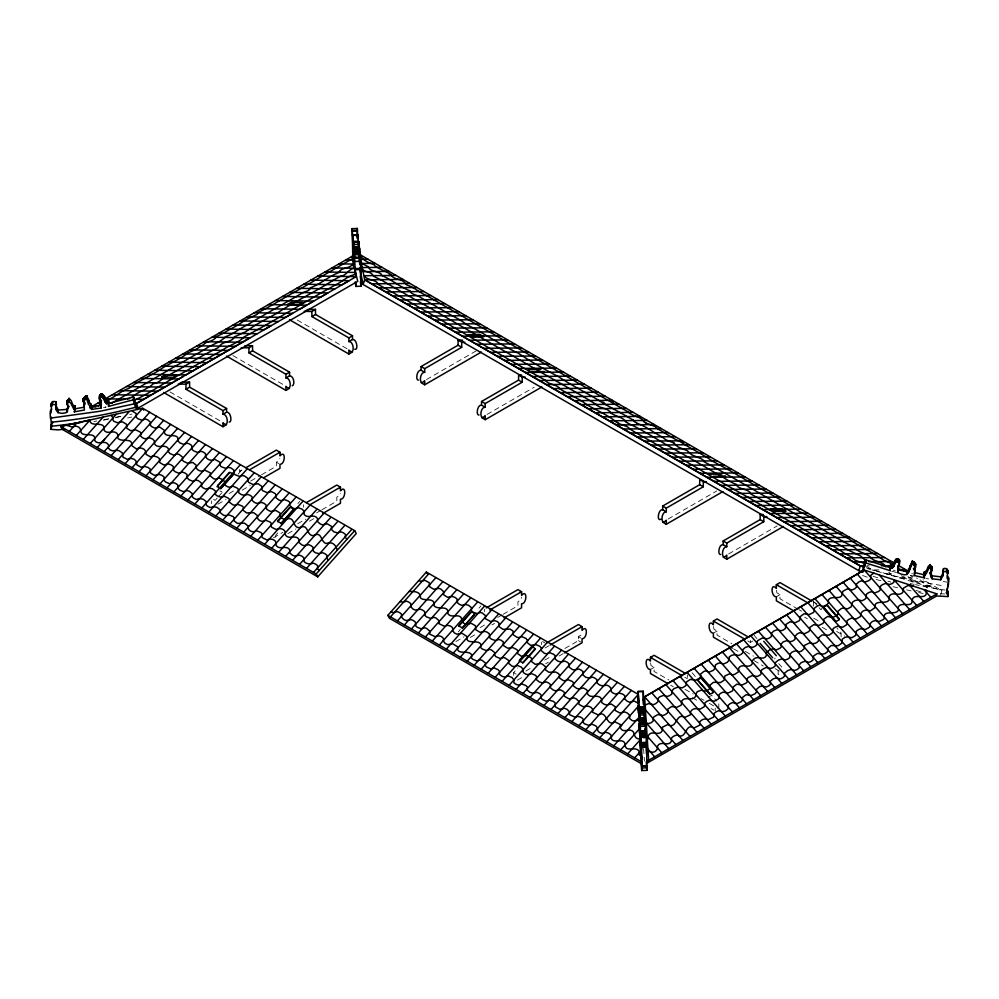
<?xml version="1.0" encoding="UTF-8"?>
<svg xmlns="http://www.w3.org/2000/svg" width="999" height="999" viewBox="0 0 999 999"><rect width="100%" height="100%" fill="white"/><g stroke="black" fill="none" stroke-linecap="round" stroke-linejoin="round"><path stroke-width="0.75" stroke-dasharray="5 3.75" d="M650.599 662.899L650.973 665.496L654.058 667.394L654.058 671.428L668.905 679.994M713.561 626.56L713.935 629.145L717.02 631.056L717.02 635.077L731.855 643.656M715.197 710.913L715.197 708.229M718.818 708.815L718.818 703.446M776.523 590.209L776.897 592.794L779.969 594.705L779.969 598.738L797.514 608.866M778.146 670.529L778.146 674.562L780.569 673.164M841.108 636.875L841.108 632.842L837.05 628.196M687.437 677.497L687.474 674.987M747.776 640.896L750.374 642.407L750.411 639.897M813.336 606.056L813.398 601.036M940.396 595.342L941.995 590.659L923.088 579.745M774.675 658.965L775.137 658.104M821.79 608.503L820.978 609.877L819.08 607.667M238.187 474.075L242.919 468.556M297.889 503.596L299.775 501.386M478.996 608.154L480.894 605.943M217.245 498.039L215.21 500.362L211.588 498.264M218.257 496.878L222.315 492.232L221.566 490.859M277.734 532.954L275.699 535.277L275.699 537.974M458.266 631.942L460.227 629.507M513.673 675.361L513.673 672.677L517.732 668.031M912.861 581.855L909.315 578.983L901.235 575.799M867.007 565.709L869.38 565.871M241.958 469.967L239.36 471.478L239.323 468.968M261.501 474.812L276.336 466.246L276.336 462.212L279.295 460.464L279.795 458.653M229.121 493.518L235.864 489.622M250.712 481.043L260.152 475.599M426.473 379.57L476.386 350.761M217.907 504.183L225.999 499.5M242.195 490.159L250.287 485.477M273.426 537.787L282.867 532.33M297.702 523.763L305.806 519.093M316.596 512.862L320.642 510.514M321.99 509.74L336.825 501.173L336.825 497.14L339.785 495.379L340.284 493.581M486.963 414.498L534.178 387.237M287.837 533.653L295.941 528.971M309.428 521.178L314.822 518.069M455.881 641.57L463.973 636.9M480.169 627.547L486.913 623.651M497.702 617.419L501.748 615.084M503.096 614.31L517.944 605.731L517.944 601.698L521.016 599.8L521.391 597.215M668.069 519.055L716.645 491.021M470.304 637.437L477.047 633.541M491.883 624.962L494.58 623.413M545.079 647.976L548.975 645.729M564.934 648.451L578.433 640.659L578.433 636.625L581.505 634.715L581.88 632.13M525.811 671.041L532.567 667.145M544.705 660.139L551.448 656.243M728.558 553.983L777.135 525.949M517.307 680.144L524.05 676.248M545.629 663.786L548.326 662.225M559.128 655.993L563.174 653.658M650.436 669.492L654.058 667.394M713.386 633.141L717.02 631.056M776.348 596.79L779.969 594.705M750.374 642.407L752.796 641.008M708.091 697.402L711.713 695.316L716.795 701.123M105.894 406.93L105.182 407.167L106.069 407.18M105.17 407.167L103.521 407.53M131.718 417.033L127.622 417.932M103.284 420.267L109.353 418.918M115.434 417.57L123.014 415.884M108.779 418.768L102.897 419.88M115.946 417.357L121.678 416.233M93.881 421.516L96.891 420.966M873.925 569.929L881.23 569.855M886.762 573.901L895.366 573.813M911.8 573.651L912.487 573.651M899.575 577.872L912.075 577.747M912.886 581.83L926.435 581.705M925.923 585.801L933.416 585.726M939.072 589.772L940.396 589.76M940.658 593.743L944.654 593.968M943.181 581.493L947.277 582.18M925.898 578.409L928.595 578.908M910.526 575.436L913.411 576.011M918.655 592.532L923.163 593.493M891.782 571.366L898.838 572.989M893.094 586.725L897.601 587.774M906.617 589.872L911.125 590.921M876.111 579.52L881.842 580.931M867.282 577.197L861.413 575.074M876.498 571.203L881.18 572.502A454.12 370.442 4.3 0 0 944.667 585.951M893.181 570.117L895.241 570.866M872.065 569.917L874.25 570.554M866.158 567.732L941.995 590.659M867.844 568.656L869.929 569.293M873.064 576.248L878.995 578.196M887.886 581.131L890.846 582.105M916.033 590.384L923.438 592.832M916.508 578.046L917.382 578.371M912.949 577.022L910.439 575.711M870.728 568.931L866.383 566.108M907.979 576.623L929.594 589.11M813.061 601.71L816.957 603.958M297.215 320.017L347.128 348.838M798.863 609.64L801.56 611.201M813.698 618.206L820.454 622.102M836.638 631.455L844.729 636.126M804.682 617.182L807.379 618.743M822.214 627.31L828.97 631.206M232.904 355.582L282.829 384.403M745.354 651.435L753.446 656.118M775.037 668.581L780.431 671.69M733.628 648.863L739.023 651.972M753.87 660.539L763.311 665.996M684.814 677.247L687.424 678.746M169.955 391.933L221.216 421.528M685.089 689.347L693.181 694.018M701.286 698.688L703.983 700.249M709.377 703.371L717.469 708.041M670.666 685.214L673.363 686.763M692.257 697.677L697.652 700.786M711.151 708.578L713.848 710.139M276.336 462.212L278.758 463.611M578.433 636.625L580.844 638.024M578.433 640.659L580.844 642.057M542.594 641.57L545.004 642.969M219.905 490.834L222.315 492.232M513.673 672.677L516.096 674.063M919.992 579.707L924.637 583.903L935.464 588.686M891.832 575.474L889.884 573.876A4.321 1.136 18.9 0 0 888.148 571.903M778.733 663.611L781.78 667.095M814.347 602.147L818.131 606.568M754.07 635.289L756.917 638.611M692.057 672.739L695.853 677.16M643.568 748.601L644.455 761.038M541.396 642.12L541.433 644.63M484.54 609.29L484.565 611.8M303.421 504.732L303.459 507.242M211.588 500.949L211.588 503.646M945.066 590.059A507.629 414.086 4.3 0 1 915.534 584.665M914.185 584.378A507.629 414.086 4.3 0 1 910.151 583.516M131.943 414.073A294.268 240.035 4.3 0 1 129.795 414.548"/><path stroke-width="1.5" d="M359.153 256.119L359.453 258.841L359.403 247.864L353.771 248.114M458.129 340.122L461.75 342.207L461.688 347.302L424.7 368.656L424.7 372.327L421.066 370.229L421.066 366.558L458.054 345.204L458.129 340.122L462.674 340.172M481.368 352.073L424.7 384.777L424.7 380.756C418.768 387.35 419.218 372.003 424.7 372.327M518.618 375.037L522.24 377.135L522.177 382.23L485.189 403.584L485.189 407.242L481.555 405.157L481.555 401.486L518.543 380.132L518.618 375.037L521.64 375.075M541.858 387L485.189 419.705L485.189 415.671C479.258 422.24 479.695 406.943 485.189 407.242M644.767 711.176C646.728 705.444 637.2 705.606 639.635 711.313M640.097 721.54C640.147 719.542 640.147 716.558 640.259 720.079C637.312 729.645 653.883 720.729 640.234 723.963M645.416 722.939L645.279 717.906L640.159 718.156M685.838 673.651L654.058 655.307L650.436 657.404L650.436 661.063C644.43 654.345 645.017 669.755 650.436 669.492L650.436 673.526L667.969 683.653M650.599 658.428L650.824 657.305L651.773 657.654M703.346 481.693L703.284 486.788L666.296 508.141L666.296 511.813L662.674 509.715L662.674 506.043L699.662 484.702L699.725 479.607L703.346 481.693L706.38 481.73M722.964 491.558L666.296 524.263L666.296 520.242C660.351 526.835 660.826 511.488 666.296 511.813M748.8 637.3L717.02 618.955L713.386 621.053L713.386 624.725C707.404 617.981 707.966 633.403 713.386 633.141L713.386 637.175L732.279 648.076M713.561 622.077L713.786 620.953M760.214 514.522L763.835 516.62L763.773 521.715L726.785 543.069L726.785 546.74L723.164 544.642L723.164 540.971L760.152 519.617L760.214 514.522L763.248 514.56M783.453 526.485L726.785 559.19L726.785 555.157C720.878 561.725 721.29 546.428 726.785 546.74M811.75 600.948L779.969 582.604L776.348 584.702L776.348 588.374C770.391 581.655 770.916 597.052 776.348 596.79L776.348 600.824L793.88 610.951M776.523 585.726L776.747 584.602L777.684 584.952M354.458 252.36L354.308 247.814L359.44 247.802L359.702 257.842L354.583 257.967L354.508 255.969L354.458 252.36L359.578 252.185M359.465 252.248L359.44 251.061L359.428 252.173M645.279 717.906L645.229 721.415M358.916 247.864C361.438 239.273 350.799 239.735 353.796 248.152M355.831 277.048L354.657 260.776A21.653 0.774 88.6 0 0 354.645 258.666C352.834 255.307 367.744 259.278 354.558 257.38M357.954 235.614L352.872 235.152L353.072 241.708M360.402 281.78L361.001 286.313L360.851 268.381L359.777 260.639A21.653 0.774 88.6 0 0 359.777 258.541L359.765 257.854M646.266 761.738L646.828 770.429L646.703 743.031L641.545 742.994L641.433 749.762L641.021 734.427L646.141 734.302L646.428 747.801M56.481 404.657L55.707 401.685C48.164 399.737 53.359 410.327 50.312 413.511C49.625 419.018 53.409 424.7 50.899 429.358L58.342 429.882L64.011 429.158M51.336 403.346L51.536 406.531M585.426 706.256L588.586 706.256L591.083 707.404L592.769 709.515L592.557 712.262L598.201 714.897C607.055 709.34 606.093 727.771 614.922 721.852L620.167 724.45L620.541 728.146C623.576 733.878 629.657 727.347 633.403 731.917C634.452 735.127 635.489 740.184 640.746 738.761L640.234 722.652L640.334 723.426M646.865 770.341L641.708 770.566L641.545 742.994M645.441 731.93L645.416 728.446M359.478 248.189L354.245 248.289L354.32 258.978L353.771 248.252M891.882 568.181L892.107 565.222C890.359 562.212 889.959 567.42 891.882 568.181L894.005 566.246C892.219 562.337 898.75 554.657 899.624 561.538M352.872 241.721L352.822 244.218L352.197 228.571L352.872 261.313M639.585 713.236L639.61 711.663L644.742 711.525L644.717 713.099L639.585 713.236L639.535 711.176L639.572 719.355M644.717 713.099L644.667 711.051L644.68 718.756M645.416 728.171L645.204 721.415M639.947 725.848L640.084 721.553M638.036 698.101L638.149 691.42L643.269 691.296L644.355 712.649L644.343 711.912A21.653 0.774 88.6 0 1 644.355 709.902C644.58 712.637 644.455 709.427 644.592 707.18M643.131 700.374L643.269 691.296M638.149 691.42L639.223 712.774L639.223 712.037A21.653 0.774 88.6 0 1 639.223 710.027L639.248 709.315L639.323 711.3L639.435 707.742L644.642 707.354L639.472 707.304M640.284 721.665L645.416 721.428M358.741 241.383L358.703 248.639M100.712 400.299C98.988 403.509 98.414 393.681 101.786 394.143C101.349 397.152 104.858 399.026 104.77 401.76L106.893 403.808C108.654 403.097 109.041 397.927 107.118 400.849L106.893 403.808M99.813 398.326L100.037 394.792M357.542 238.674L357.33 228.434L352.185 228.684M358.766 241.458L353.671 241.333M646.665 742.856L646.628 747.414M914.722 567.207L914.584 572.577L924.612 574.875L924.387 577.834L914.36 575.536L914.847 570.666C911.475 566.695 914.947 569.542 914.959 567.444C915.683 567.02 915.146 563.011 913.885 561.962C910.539 559.927 912.874 565.297 914.597 566.121M914.797 562.599L915.621 564.472M354.308 247.939L354.258 248.339M354.458 253.247L359.59 253.184M640.709 738.785L640.946 731.593L646.078 731.493L646.128 733.478M645.891 736.101L646.078 731.468M352.922 234.453C352.172 236.513 360.189 231.868 357.992 238.311M358.042 234.328L358.029 235.177M75.287 406.343L74.438 411.725L75.287 406.343L72.84 404.92L71.216 400.636L69.056 398.339L68.382 402.397L66.683 404.008L68.144 406.406L69.143 406.381L66.896 409.44L66.671 412.4C60.976 414.785 53.634 412.487 56.356 405.169M630.394 429.308L627.409 426.81L618.993 423.626A7.343 1.936 18.9 0 1 618.418 423.251M135.814 408.154L133.129 399.862L108.529 406.381L108.579 405.669A21.653 17.657 4.3 0 0 108.504 403.621L108.354 399.725M108.529 406.381L108.804 402.709A21.653 17.657 4.3 0 0 108.716 400.661L108.604 400.037M102.285 394.38L104.795 397.003L104.57 399.962M51.111 406.306L51.548 402.984M51.324 405.944L52.198 402.672M51.973 405.631L52.398 401.76M52.16 405.444L52.697 401.486M50.899 429.358L51.299 424.001L52.56 423.089M55.907 408.828L55.707 401.685M55.944 405.144L56.169 402.185M58.054 412.949L58.279 410.002L56.131 405.869M66.746 404.245L66.908 401.061L68.606 399.438M66.908 403.646L67.295 400.299M67.408 403.184L67.632 400.224M67.845 402.535L68.069 399.575M66.671 412.4L68.182 404.97M68.382 402.397L69.056 398.339M68.831 401.298L70.804 403.284A4.533 3.696 4.3 0 1 71.166 403.971L73.814 409.215L74.038 406.256M73.814 409.215L74.663 406.031M75.062 409.303L75.075 406.031M83.079 401.498C81.693 396.778 90.509 392.969 85.302 399.388C80.182 402.747 87.974 401.81 83.928 405.132L84.415 410.027L74.388 411.825M83.079 401.648L83.304 398.539M84.178 400.599L84.428 397.078M83.928 405.132L84.503 401.685M84.653 399.85L84.878 396.89M84.728 399.7L85.04 396.591M84.94 399.475L85.165 396.516M85.302 399.388L85.477 396.466M86.076 398.601L86.438 395.629M88.973 403.496L87.475 401.061L86.863 395.941M87.475 401.061L87.35 395.791M88.461 403.059L88.624 399.575L87.7 398.102M100.375 403.696L101.111 400.374L100.375 403.696L101.086 408.017L91.796 409.403L89.735 407.779L90.497 406.618L88.312 404.245L88.674 400.099M90.385 406.83C93.357 404.033 87.45 402.272 89.186 400.774M90.497 406.618L90.722 403.658M91.908 409.44L92.108 406.518L90.747 405.457M99.238 398.351L100.037 395.367M100.225 401.835L100.449 398.876M99.813 397.752L100.887 394.118M102.06 397.34L100.887 397.078L100.986 394.081M101.299 397.265L101.399 394.293M101.736 396.99L101.96 394.031M101.086 408.017L101.374 404.857M101.898 397.003L102.123 394.043M102.46 397.54L102.685 394.58M102.922 397.54L103.147 394.58L103.084 398.102M103.172 398.176L103.397 395.217M103.459 398.264L103.684 395.304M103.696 398.988L103.921 395.629M104.083 399.163L104.308 396.203M104.108 399.725L104.371 396.353M104.82 400.661L104.795 397.003M104.77 401.76L105.045 397.702M106.281 403.546L106.506 400.587L105.082 397.902M107.73 402.884L107.954 399.925M133.129 399.862L133.354 396.903L108.754 403.421M133.903 400.549L134.128 397.602L133.354 396.903M640.209 718.531L645.317 718.318M831.717 545.754C804.632 529.52 775.986 514.073 748.401 497.415M864.872 563.573L865.871 559.952L890.471 567.719L890.246 570.679L865.646 562.912L862.961 571.078M865.646 562.912L865.871 559.952M890.246 570.679L890.196 569.967A21.653 17.657 4.3 0 1 890.284 567.919L890.871 564.048M891.046 567.22L891.27 564.26M892.494 567.956L892.719 564.997L894.654 562.1M894.005 566.246L894.18 562.187M894.317 564.373L894.917 560.726M894.667 564.248L895.291 560.177M895.079 563.523L895.541 559.852M895.079 563.136L895.978 559.24M895.691 562.674L896.078 559.153M895.853 562.112L896.54 559.178M896.315 562.137L896.94 559.003M896.752 561.888L897.264 558.678M897.701 558.965C895.241 562.3 900.761 561.938 899.4 564.497C896.902 565.659 898.039 568.031 898.276 572.827C911.8 579.495 908.453 567.432 912.412 561.363M897.826 558.965L897.601 561.925L896.877 561.638M897.889 561.763L898.113 558.803L898.014 561.725M898.163 561.863L898.338 558.816M897.689 572.677L898.538 565.884M898.401 568.406L898.775 563.586M898.963 563.061L899.187 559.54M899.537 563.111L899.762 560.152M906.892 574.612L907.092 571.615L908.478 570.666M908.391 572.04L908.503 568.856L910.651 566.683M909.927 569.28L910.164 565.621M909.802 568.781L910.539 565.409M910.326 568.369L911.525 563.461M911.3 566.421L911.875 561.163M912.699 564.035L912.786 561.051M913.523 564.897L913.748 561.938M913.835 564.959L914.06 562M914.185 562.087L914.085 565.322L914.347 562.387M914.36 575.536L914.584 572.577M914.847 570.666L915.072 567.707M915.696 567.22L915.921 564.123M924.387 577.834C921.602 572.602 927.147 572.077 927.834 567.195A4.533 3.696 4.3 0 1 928.196 566.52L930.169 564.647L930.394 568.718L932.092 570.417L930.631 572.739L929.644 572.664L932.104 578.808L940.721 579.795L942.869 575.774L942.681 571.103M923.713 575.287L924.15 572.027M930.169 564.647C929.819 566.146 923.963 580.819 924.55 572.04M924.962 575.262L925.186 572.302M930.931 568.893L930.618 565.759M931.405 569.605L931.155 565.933M931.705 569.642L931.63 566.645M931.293 577.772L931.305 571.84L930.531 570.779M931.867 569.979L931.93 566.683M932.03 570.641L932.042 566.783M932.104 578.808L932.329 575.849L931.518 574.812M940.721 579.795L940.946 576.835L943.093 572.814M942.869 575.774L943.506 568.656C948.551 566.47 947.651 575.049 947.04 577.884C949.225 581.181 948.688 584.902 947.514 588.711M942.831 572.102L943.506 568.656M946.615 572.577L946.528 568.606M946.602 571.853L946.827 568.906M947.452 573.126L947.676 570.167L946.84 569.617M947.664 573.501L947.676 570.167M936.188 595.953L947.876 596.553L947.851 594.492L946.44 593.181L947.227 588.111M947.701 594.155L947.914 591.196L946.627 590.159M947.876 596.553L947.914 591.196M353.634 241.633L358.841 241.883M869.892 624.912C870.678 620.879 875.861 619.53 879.108 621.578L883.64 619.355L884.352 618.131C882.704 609.053 895.991 615.971 898.551 609.927L898.039 607.642C900.549 600.436 912.524 609.053 912.137 600.299M646.166 735.776L641.046 735.813M67.695 408.441L67.482 411.413M645.079 725.774L645.229 722.602L645.366 723.838M657.904 429.008L654.982 426.498L646.678 423.364A6.394 1.686 18.9 0 1 646.041 422.977M839.272 619.53L826.673 604.932M512.949 633.516L513.236 634.79L516.87 637.212L518.743 637.649L521.977 636.65L526.023 638.486L527.522 640.534L527.135 642.532L530.669 645.366L536.051 644.642L539.947 646.365L541.508 648.463L541.108 650.511L544.405 653.321L546.353 653.796L549.862 652.709L553.933 654.445L555.207 655.844L554.907 658.803L558.016 661.226L561.026 662.012L564.972 661.101L567.669 662.474L568.993 663.885L568.893 666.907L571.977 669.293L573.975 669.992L578.97 669.055L581.593 670.379L583.091 671.852L582.754 674.812L585.739 677.247L589.023 678.071L592.619 677.085L595.242 678.333L596.89 679.67L597.24 683.229L599.525 684.939L602.572 685.938L606.743 685.102L609.053 686.213L611.276 688.536L611.251 691.645L613.374 693.206L615.684 694.093L619.218 693.006L622.914 694.218L624.837 695.779L624.562 698.813L627.16 701.186L629.52 702.197L634.328 701.123L638.349 703.284M280.195 514.935L280.369 517.007L282.442 518.531L284.777 519.517L287.55 518.731M610.227 412.325C614.547 416.683 622.852 416.471 625.861 421.965A7.343 1.936 18.9 0 0 626.56 422.34M644.58 707.667L639.522 707.479M136.426 463.049L136.888 464.872L141.021 467.22L144.38 466.408L148.002 467.42L150.125 469.006L150.537 473.014L154.495 475.387L159.378 474.425L161.751 475.274L163.948 476.81L164.398 480.906L166.059 482.267L169.705 483.678L173.239 482.617L175.424 483.291L177.772 484.915L177.847 488.161L179.907 490.259L183.729 491.72L187.113 490.546L189.261 491.183L192.395 493.718L192.258 496.765L193.594 498.126L196.166 499.45L200.112 498.613L203.197 499.238L206.331 501.66L206.144 504.657L207.317 506.031L209.965 507.467L213.948 506.73L216.895 507.33L220.23 509.815L220.092 512.599L223.689 515.297L226.386 515.759L228.546 514.747L233.092 516.545L234.191 517.819L233.941 520.754L237.375 523.376L244.368 523.101L248.264 526.036C246.79 530.544 253.172 533.379 256.531 530.756L260.639 532.392L262.05 533.678L261.726 536.55L262.512 537.774L267.045 540.034C270.517 537.687 277.322 539.81 275.874 544.767C278.983 551.136 286.139 544.255 289.735 549.85L289.648 552.809L292.47 555.244L294.593 556.068L299.575 555.119L301.998 556.243L303.733 557.667L304.183 561.738L306.193 563.186L309.815 564.123L313.349 563.124L315.771 564.198L317.67 565.696L317.495 568.593L319.143 570.616M145.692 452.622L146.154 454.445L150.287 456.793L153.659 455.969L157.28 456.98L159.403 458.578L159.803 462.587L163.749 464.96L168.644 463.998L171.029 464.847L173.214 466.383L173.664 470.479L175.312 471.828L178.971 473.251L182.505 472.19L184.69 472.852L187.025 474.475L187.113 477.722L189.161 479.82L192.982 481.293L196.366 480.107L198.501 480.744L201.661 483.266L201.511 486.313L202.809 487.674L205.394 489.011L209.365 488.186L212.437 488.786L215.597 491.208L215.409 494.218L216.558 495.566L220.991 497.24L224.388 496.266L228.384 498.214L229.483 499.363L229.358 502.147L232.917 504.845L235.627 505.344L237.787 504.32L242.332 506.093L243.456 507.367L243.194 510.314L246.616 512.937L253.609 512.649L257.53 515.596C256.069 520.129 262.437 522.952 265.796 520.329L269.892 521.953L271.316 523.239L271.004 526.111L271.765 527.322L276.286 529.607C279.732 527.21 286.626 529.395 285.14 534.328C288.236 540.721 295.404 533.828 298.988 539.41L298.913 542.382L301.735 544.817L303.858 545.641L308.841 544.68L311.263 545.816L313.012 547.227L313.449 551.311L315.459 552.747L319.081 553.696L322.615 552.697L325.012 553.746L326.923 555.244L326.76 558.166L328.409 560.189M84.153 402.172L84.453 405.269M136.526 462.949C136.226 458.753 130.669 457.292 127.46 459.378L122.977 457.18L122.515 453.134L119.356 450.824A8.142 6.269 -28.3 0 0 115.734 450.462L112.562 450.824L110.14 449.987L108.254 447.864L108.791 445.604C105.632 438.648 98.289 446.066 94.73 440.472C96.603 430.107 80.882 438.948 80.707 430.507C80.832 427.16 75.287 424.55 72.815 427.185C68.656 426.261 65.297 423.613 60.764 426.511L62.325 429.395L317.719 576.86L356.231 533.528L354.682 530.644L142.707 408.254L60.764 426.511L316.159 573.963L317.719 576.86M633.179 420.092C623.688 414.585 614.997 409.652 605.032 404.37M217.033 486.725L229.782 472.427M220.667 488.823L233.404 474.525M277.522 521.653L290.272 507.355M281.156 523.751L293.893 509.44M458.641 626.211L471.516 611.912M462.262 628.309L475 614.01M519.13 661.138L531.868 646.84M522.752 663.236L535.489 648.925M601.56 700.124L601.273 698.501C597.564 693.381 590.222 699.762 587.25 693.256L587.4 690.671L586.026 689.41L583.379 688.011L578.396 688.91L576.535 688.274L573.226 685.814L573.563 682.904L572.427 681.518L567.956 679.67L564.647 680.831L562.824 680.319L559.39 677.921L559.44 674.962L558.491 673.613L555.819 672.077L548.838 672.252L545.417 669.829L545.654 666.92L542.345 664.11L540.546 663.548L535.289 664.335L531.543 661.575L531.693 658.553L530.694 657.454L526.76 655.506L521.565 656.355L517.607 653.608L517.719 650.649L516.745 649.575L512.687 647.514L507.754 648.226L503.796 645.816L503.296 644.367M770.117 509.153L781.48 508.841L785.239 510.851L773.925 511.026L770.229 509.128L782.467 509.103M145.792 452.522C145.492 448.151 139.71 446.978 136.463 448.926L131.543 445.467C133.217 436.713 120.33 443.194 117.607 437.674L117.994 434.94C114.598 428.296 107.567 435.614 103.996 430.045C105.919 419.792 89.735 428.284 89.972 420.079L76.336 435.427M890.621 564.348L890.496 564.959A21.653 17.657 4.3 0 0 890.421 567.007L890.471 567.719M641.033 735.951L646.153 735.851M948.538 581.967L948.975 578.384L947.327 575.761M948.388 582.654L947.601 586.376M907.117 571.653L897.914 569.73M947.214 590.072L946.44 593.181M84.141 399.163L83.304 398.688M628.446 412.187C632.529 416.645 641.083 416.196 643.905 421.765A6.394 1.686 18.9 0 0 644.63 422.165L645.941 422.977M639.56 708.116L644.692 708.091L639.572 708.216M661.7 752.672L647.115 736.038L647.364 739.947L648.151 737.225A2.785 2.148 29.2 0 1 648.438 735.401C652.06 729.632 658.89 736.7 662.175 730.843L662.587 727.11L667.894 724.475C676.822 730.444 675.811 711.812 684.79 717.432L690.509 714.76L690.321 711.987L692.032 709.852L694.567 708.691L697.839 708.728M429.458 584.902L429.72 586.838L433.841 589.285L438.811 588.324L441.046 589.21L443.731 591.808L443.618 594.792L447.527 597.265L452.51 596.49L454.695 597.252L456.855 598.726L457.554 602.859L459.103 604.145L461.713 605.382L465.447 604.407L468.581 605.269L471.603 607.829L471.316 610.676L472.827 612.062L477.11 613.598L480.407 612.424L482.405 613.111L485.614 615.734L485.277 618.643L490.846 621.653C493.631 619.48 499.837 621.166 499.275 625.137M429.508 584.852L429.27 582.742L424.85 580.269L421.516 581.331L418.618 580.731M862.112 572.315L865.097 560.614M280.244 514.847L280.02 512.949L275.849 510.464L270.954 511.451L268.694 510.564L266.608 509.115L266.121 505.032L264.448 503.621L262 502.46L259.203 502.897M932.317 567.457L931.605 568.431M601.523 700.162L601.798 702.659L604.133 704.233L606.293 704.932L611.276 704.058L615.309 706.755L614.984 709.74L615.771 710.801L620.092 713.049L622.252 712.487M725.511 476.96L725.374 475.936L713.261 476.336M499.25 625.174L499.238 626.735L502.934 629.345L509.965 629.07L512.537 630.644L513.399 631.967L512.974 633.491M364.66 276.748C368.107 280.182 377.372 279.807 378.159 284.44C435.452 315.709 489.41 348.913 545.704 380.469M461.938 619.455L461.913 621.79L463.823 623.251L466.271 624.338L468.818 623.788M503.334 644.33L503.271 641.783L500.899 640.147L498.813 639.422L495.354 640.509L491.371 639.148L489.772 637.799L489.273 633.678L487.125 632.192L484.94 631.356L479.982 632.305L475.836 629.745L475.424 625.686L471.153 623.314L468.856 623.738M646.865 760.039L647.065 763.136L935.301 596.728L936.887 593.881L864.285 569.992L863.223 571.89L858.728 570.654L363.112 284.503L364.71 279.82L359.553 254.37L894.879 563.461M858.728 570.654L860.326 565.971L818.531 541.795L856.655 541.421M99.463 395.392L99.413 396.615M947.689 573.713L947.889 570.541M126.648 426.336L126.673 428.171L130.707 430.744L135.602 429.782L140.072 432.005L140.859 433.091L140.647 436.088L142.158 437.512L144.768 438.786L149.813 437.849L152.822 439.173L154.47 441.108L154.508 443.768C158.042 449.85 165.534 442.819 168.694 449.4L168.157 451.286L169.805 453.434L173.739 455.169L177.048 453.983L179.058 454.395L182.667 457.217L182.367 460.114L183.554 461.338L187.462 463.186L192.819 462.487L196.403 465.384C194.555 469.705 201.698 472.777 204.82 470.142L210.427 472.939L210.339 475.936L213.649 478.721L215.634 479.183L219.131 478.096L222.964 479.695L224.688 481.843L224.962 485.114L227.422 486.7L229.483 487.25L232.917 486.213L236.763 487.812L238.224 489.048L238.973 493.031L241.283 494.555L244.293 495.367L247.977 494.393L250.662 495.679L252.198 497.027L252.023 500.012C253.371 502.21 256.631 504.27 259.178 502.934M361.051 286.189L355.869 286.438L355.894 283.129M461.85 619.667C460.489 612.037 451.198 619.268 447.814 613.486C448.988 604.407 437.824 610.551 434.078 605.706C435.289 596.815 424.775 601.698 420.504 598.051C420.866 591.296 414.11 591.308 408.966 591.52M51.299 424.001L51.124 426.398M545.679 380.482C548.139 384.952 557.092 384.041 559.527 388.536M126.686 426.286L126.386 424.175L122.477 421.853L117.258 422.664L114.76 421.703A4.321 3.322 -28.3 0 1 113.037 417.882L111.101 415.359M647.065 763.136L648.651 760.289L936.887 593.881M628.483 412.137C563.274 374.513 498.813 337.2 433.529 299.625M51.698 409.115L50.237 411.138L50.45 413.561M381.081 275.562C383.928 272.727 371.665 271.441 369.48 268.743C368.206 264.435 359.69 265.397 360.564 259.378L368.044 259.303M388.599 275.487C398.651 275.786 374.3 267.994 374.076 264.56C367.295 262.437 362.55 259.815 359.553 254.37M633.141 420.142L634.69 421.865A6.394 1.686 18.9 0 0 635.414 422.252L636.738 423.064M610.239 412.3C607.592 407.742 599.725 408.628 596.041 404.445M662.162 436.95C653.908 432.929 646.715 426.573 637.462 423.464A6.394 1.686 18.9 0 1 636.838 423.064M559.502 388.536C567.794 394.193 579.12 398.551 586.5 404.458M429.82 307.854C412.737 298.439 396.865 289.098 380.681 279.67M433.541 299.625L426.835 295.667M605.044 404.345C590.534 394.792 573.638 386.7 558.478 376.673C544.592 369.443 531.343 361.963 518.531 353.334C500.262 344.817 484.702 333.516 466.233 324.425C460.951 319.692 452.06 315.971 445.242 311.775C436.326 306.456 426.885 301.174 417.632 295.766M111.351 431.68L112.238 430.656M132.155 467.657L145.579 452.547M102.06 442.107L104.658 439.185M62.375 427.36L63.699 425.861M69.356 431.393L76.886 422.927L89.997 420.005M83.304 439.448L103.322 416.933M90.272 443.481L116.171 414.348M97.265 447.515L129.058 411.75M104.246 451.536L141.92 409.153M111.214 455.556L149.663 412.3M118.194 459.59L156.631 416.346M125.175 463.623L163.611 420.392M145.067 453.134L170.579 424.438M139.136 471.678L177.535 428.484M146.104 475.711L184.503 432.517M153.084 479.732L191.458 436.563M160.077 483.766L198.439 440.609M167.045 487.799L205.394 444.655M174.026 491.82L212.362 448.701M180.994 495.854L219.318 452.734M187.987 499.887L226.298 456.793M194.955 503.908L233.254 460.826M201.923 507.929L240.21 464.86M208.903 511.963L247.19 468.906M215.871 515.984L254.133 472.952M222.864 520.029L261.114 476.998M229.845 524.05L268.082 481.043M236.813 528.084L275.037 485.089M243.793 532.105L282.005 489.123M250.761 536.126L288.961 493.156M257.742 540.159L295.929 497.202M264.723 544.193L302.897 501.261M271.703 548.226L309.865 505.294M278.684 552.247L316.833 509.34M285.677 556.281L323.801 513.386M292.632 560.302L330.756 517.42M299.613 564.335L337.724 521.478M306.593 568.369L344.692 525.511M313.574 572.39L351.648 529.557M316.159 573.963L354.682 530.644M642.082 764.135L389.398 618.244L387.837 615.347L426.348 572.027L638.324 694.417L638.885 702.185M390.522 616.82L428.596 573.988M397.502 620.854L435.601 577.996M404.47 624.875L442.582 582.017M411.463 628.908L449.575 586.026M418.419 632.929L456.555 590.034M425.412 636.962L463.561 594.055M432.392 640.996L470.554 598.064M439.373 645.029L477.534 602.085M446.353 649.063L484.54 606.106M453.334 653.084L491.533 610.114M460.302 657.117L498.513 614.135M467.282 661.138L505.494 618.144M474.25 665.172L512.487 622.152M481.231 669.193L519.48 626.173M488.224 673.226L526.485 630.194M495.192 677.247L533.466 634.203M502.172 681.281L540.459 638.211M509.14 685.314L547.44 642.232M516.108 689.335L554.42 646.228M523.101 693.368L561.426 650.262M530.069 697.389L568.406 654.27M537.05 701.423L575.399 658.279M544.018 705.444L582.38 662.287M551.011 709.49L589.398 666.308M557.991 713.511L596.378 670.329M564.959 717.532L603.359 674.337M571.94 721.565L610.352 678.346M578.921 725.599L617.345 682.367M585.901 729.632L624.338 686.388M592.882 733.653L631.343 690.396M599.85 737.687L637.524 695.304M606.83 741.708L638.611 705.956M613.811 745.741L639.71 716.608M620.791 749.774L639.884 728.283M627.759 753.795L640.347 739.635M634.74 757.829L641.37 750.361M620.903 725.873L621.803 724.862M596.053 404.37C578.546 393.556 560.039 383.154 541.033 372.365M541.158 372.315C504.557 351.161 466.221 329.22 429.795 307.854M947.314 594.118L948.101 593.593M622.29 712.437L623.376 711.887C626.823 711.95 630.993 714.647 629.582 718.468L631.518 720.067A4.321 3.322 -28.3 0 0 636.563 720.154L640.147 720.816M287.2 518.931C295.629 516.358 292.108 528.908 300.212 527.509C308.666 523.214 306.218 535.739 313.349 535.664C322.227 530.731 320.367 541.758 325.986 543.481C332.842 541.271 335.552 544.755 337.362 550.187M468.032 334.752L479.632 334.49L483.266 336.476L471.953 336.651L468.181 334.69L480.344 334.565M471.653 336.838L483.978 336.663M528.521 369.667L540.834 369.48M532.142 371.765L544.467 371.578M709.627 474.238L721.952 474.05M773.75 511.251L786.101 511.201M131.88 397.44C137.562 391.533 147.24 389.785 153.434 383.641C160.839 382.667 162.825 376.548 169.693 374.662C185.527 366.183 200.387 356.019 217.27 348.151A19.83 5.27 -18.7 0 0 218.182 347.602L219.705 346.116M821.19 595.004L644.617 696.803L643.031 699.65L643.331 704.295M860.164 638.099L821.977 594.555L864.285 569.992L644.617 696.803L648.651 760.289M354.508 268.244L357.754 281.318L138.099 408.129L136.501 403.446L183.267 376.398M211.925 337.25L250.012 337.812L185.864 374.9L147.69 374.338M90.834 407.13L101.611 400.911M104.021 399.525L352.135 256.281L353.733 260.964M136.501 403.446L356.168 276.636L352.135 256.281L352.847 259.865L346.141 259.765M179.57 383.554L181.98 382.167L189.56 382.068L189.635 387.162L226.611 408.516L226.611 412.187C231.031 411.663 232.33 422.614 229.146 422.077M305.482 310.864L307.904 309.465L315.472 309.378L315.547 314.473L352.522 335.826L352.522 339.485C357.005 338.723 358.454 351.099 354.732 349.188M178.284 384.053L185.939 384.165L189.56 382.068M241.246 347.714L248.888 347.814L252.522 345.729L252.585 350.824L289.573 372.177L289.573 375.836C294.043 375.824 295.117 384.915 292.245 385.814M304.195 311.363L311.85 311.476L315.472 309.378M185.939 384.165L186.001 389.26L189.635 387.162M248.888 347.814L248.963 352.909L252.585 350.824M311.85 311.476L311.913 316.558L315.547 314.473M186.001 389.26L222.989 410.614L226.611 408.516M248.963 352.909L285.939 374.263L289.573 372.177M311.913 316.558L348.901 337.912L352.522 335.826M222.989 410.614L222.989 414.285L226.611 412.187M285.939 374.263L285.939 377.934L289.573 375.836M348.901 337.912L348.901 341.583L352.522 339.485M163.624 392.47L222.989 426.735L226.611 424.65M226.586 356.119L285.939 390.397L289.573 388.299M289.535 319.767L348.901 354.046L352.522 351.948M245.866 467.719L276.336 450.124L279.97 452.222L279.97 455.881C285.964 449.138 285.377 464.572 279.97 464.31L279.97 468.344L263.773 477.684M421.066 370.229C416.658 369.655 415.334 380.769 418.544 380.119M249.488 469.817L279.97 452.222M306.356 502.647L336.825 485.052L340.459 487.137L340.459 490.809C346.453 484.053 345.866 499.5 340.459 499.238L340.459 503.271L322.914 513.399M481.555 405.157C477.16 404.545 475.811 415.709 479.033 415.035M309.977 504.732L340.459 487.137M486.163 607.954L517.944 589.61L521.565 591.708L521.565 595.367C527.572 588.611 526.972 604.108 521.565 603.796L521.565 607.829L504.033 617.956M520.229 591.957L521.166 591.608L521.391 592.732M662.674 509.715C658.029 508.916 656.63 522.29 660.888 519.168M489.785 610.052L521.565 591.708M546.653 642.881L578.433 624.537L582.055 626.623L582.055 630.294C588.061 623.538 587.474 638.985 582.055 638.723L582.055 642.757L564.522 652.884M580.719 626.873L581.88 626.922M723.164 544.642C718.743 544.068 717.419 555.182 720.629 554.52M550.274 644.979L582.055 626.623M309.24 303.671L312.924 301.548M98.077 406.168L99.825 405.244M268.818 492.082L271.416 491.595L275.075 493.518L276.024 494.83L275.624 497.402L278.908 500.062L280.956 500.686L284.265 499.488L288.374 501.086L289.835 502.397L289.523 505.282L292.695 508.066L294.805 508.766L298.052 507.629L302.048 509.115L304.058 511.226L304.108 514.385C307.904 519.405 313.973 513.086 317.532 518.556L317.445 521.54L320.229 523.963L322.377 524.787L327.36 523.851L331.518 526.386L331.406 529.37L334.016 531.918L337.587 532.854L341.159 531.868L343.594 532.942L345.479 534.44L345.304 537.337L346.978 539.36M268.793 492.107L266.958 492.632L262.7 490.646L261.713 489.448L261.95 486.488L258.092 483.728L252.997 484.54L248.976 482.542L247.864 481.256L247.989 478.471L244.53 475.961L241.658 475.487L239.423 476.423L234.965 474.625L233.916 473.289L234.066 470.292L230.806 467.869L227.822 467.357L225.549 468.331L221.191 466.708L220.017 465.372L220.167 462.35L214.748 459.29C211.688 461.376 207.43 459.952 205.632 456.818L205.432 453.521L202.959 451.898L200.874 451.348L197.352 452.397L193.569 450.799L192.095 449.5L191.596 445.392L189.186 443.818L186.975 443.156L183.616 444.355L179.795 442.869L177.772 440.621L177.772 437.562C174.588 433.266 163.099 438.673 164.51 430.432L159.69 427.085L154.658 428.034L152.148 426.91L150.362 425.437L150.512 422.39L147.889 419.955L145.429 418.993L141.958 420.179L138.337 418.968L136.388 417.482L136.114 413.474L132.268 411.101M105.207 400.599C114.972 398.014 119.543 391.221 128.996 388.399C138.099 380.969 148.963 376.698 159.016 370.367C167.47 364.098 179.907 359.702 187.912 352.897C195.005 350.062 200.911 346.765 206.219 342.432C209.74 341.433 215.272 339.86 216.284 336.626L223.451 333.241M84.415 407.167L74.613 408.866M92.108 406.518L101.311 405.057M134.378 400.174C147.914 394.255 159.765 385.539 172.253 378.883M352.697 259.103L351.373 259.615A3.034 0.812 -18.7 0 1 350.487 259.827C331.793 270.317 312.699 281.88 293.818 292.507M585.239 706.405L582.954 706.63L578.858 704.245L578.746 701.41L576.386 698.963L573.838 697.851L569.005 698.838L564.934 696.59L564.185 695.554L564.497 692.544L562.737 691.008L560.227 689.822L555.269 690.796L553.146 689.972L550.299 687.649L550.412 684.602L548.926 683.154L546.266 681.892L542.432 682.866L539.31 681.98L536.338 679.545L536.65 676.585L535.214 675.149L531.231 673.551L527.709 674.637L525.686 674.088L523.289 672.552L522.976 669.255L521.291 667.107L517.42 665.471L513.948 666.583L511.988 666.146L508.603 663.299L508.653 660.401L505.082 657.966L503.371 657.492L500.149 658.491L495.829 656.643L494.38 654.732L494.88 652.759L491.333 649.862L489.473 649.412L486.101 650.561L481.918 648.801L480.694 647.539L480.956 644.592C478.484 638.786 464.985 645.491 467.07 636.538L461.863 633.254L456.918 634.228L454.283 632.879L452.622 630.481C454.395 626.323 447.377 624.063 444.393 626.273L439.036 623.688L438.986 620.741L436.138 618.094L433.966 617.332L430.507 618.356L426.723 616.982L425.075 615.621L424.6 611.525L422.502 610.039L420.267 609.165L415.322 610.139L412.987 609.065L410.726 606.605L410.764 603.583L408.741 602.097L406.368 601.111L402.997 602.185L400.087 601.573M943.293 571.615L946.303 571.565M52.472 404.445L55.494 404.632M129.57 398.589L127.348 399.125M279.233 452.135L279.795 453.246M335.964 284.678C342.257 281.755 346.778 276.598 354.608 274.525A27.098 7.205 -18.7 0 0 355.632 273.913M193.319 366.645C186.363 371.066 179.57 374.6 172.253 378.871M135.165 407.43L117.82 411.638A454.12 370.442 4.3 0 1 51.399 422.177L51.424 422.24M134.078 403.871L100.162 411.226L50.499 418.119M223.464 333.241C230.082 328.696 238.848 325.337 244.28 320.479L257.405 314.21L258.379 312.35C271.129 306.106 281.631 299.225 293.631 292.52M174.887 366.371C154.008 378.621 133.029 391.146 111.701 403.084M302.859 292.657L296.066 296.653M246.753 325.212C262.874 315.472 279.533 306.119 296.104 296.666M302.947 292.657C305.307 291.671 310.452 290.434 310.289 287.799C321.141 283.866 329.108 275.874 339.86 272.215M354.52 268.281C348.002 269.018 346.99 275.537 340.309 276.386M222.215 350.337C228.671 345.142 238.836 342.944 243.981 337C275.799 320.179 304.782 301.723 335.826 284.703M203.784 350.062C210.314 344.905 220.28 342.632 225.524 336.75C233.816 333.703 239.423 328.721 246.716 325.224M67.32 425.05L76.886 422.927M193.331 366.645C202.859 361.501 212.587 355.457 222.19 350.337M174.912 366.371C184.415 361.226 194.143 355.207 203.746 350.075M340.184 276.411L332.867 280.469M66.896 409.44L58.279 410.002M352.335 230.432L357.455 230.294M352.36 231.181L357.48 231.056M352.347 234.84L357.48 234.715M353.721 242.183L358.841 242.058M353.733 244.505L358.853 244.38M353.771 247.04L358.903 246.915M353.796 247.502L358.916 247.365M353.796 247.777L358.928 247.64M354.358 248.414L359.49 248.289M354.37 248.838L359.49 248.714M354.383 249.25L359.515 249.126M354.408 249.513L359.528 249.388M354.408 249.663L359.54 249.525M359.54 250.037L354.433 250.537M354.445 250.999L359.565 250.874M354.433 251.236L359.565 251.111M354.445 251.386L359.565 251.261M354.458 251.785L359.578 251.661M354.458 251.96L359.59 251.835M354.483 252.847L359.603 252.722M354.495 253.684L359.615 253.559M354.495 253.908L359.615 253.783M354.483 254.745L359.615 254.62M354.645 261.451L359.777 261.326M355.731 268.519L360.851 268.381M355.756 269.643L360.889 269.505M638.111 691.658L643.244 691.533M639.61 709.402L644.73 709.278M639.61 709.977L644.73 709.839M639.635 710.339L644.755 710.214M639.572 712.999L644.705 712.861M639.585 715.009L644.705 714.872M640.247 719.942L645.366 719.717M640.259 720.079L645.379 720.104M645.391 720.504L640.259 720.579L645.416 720.966M645.454 723.239L640.309 723.189L645.454 723.101M640.297 726.348L645.429 726.211M640.272 730.956L645.404 730.818M640.958 731.618L640.971 732.979L646.103 732.854M640.971 732.979L646.128 733.316M641.033 734.64L646.166 734.665M641.046 735.114L646.166 735.052M641.046 735.614L646.178 735.489M646.103 736.925L640.983 737.062C640.034 735.014 643.843 739.422 646.116 737L646.078 735.938L646.116 737M641.021 742.532L646.141 742.407M641.52 743.231L646.64 743.106M641.67 744.617L646.803 744.492M641.683 745.067L646.815 744.942M641.683 745.803L646.815 745.666M641.695 746.103L646.815 745.978M641.72 746.802L646.852 746.678M641.733 747.302L646.852 747.165M641.733 767.969L646.852 767.844M361.401 263.461L375.025 263.336M244.942 345.816L252.522 345.729M359.74 255.282L361.064 255.269M362.113 267.557L381.993 267.357M363.249 271.641L388.973 271.378M364.385 275.724L395.954 275.412M365.509 279.82L402.934 279.445M371.703 283.841L409.902 283.466M378.696 287.874L416.883 287.5M385.689 291.908L423.863 291.533M392.682 295.941L430.844 295.567M399.675 299.962L437.824 299.588M444.792 303.621L406.668 303.996L364.71 279.82L860.326 565.971L863.286 566.87M413.648 308.017L451.773 307.642M420.654 312.05L458.766 311.676M427.634 316.084L465.734 315.696M434.627 320.105L472.702 319.73M441.62 324.138L479.682 323.763M448.613 328.172L486.675 327.797M455.594 332.192L493.643 331.818M462.587 336.213L500.611 335.839M469.58 340.247L507.592 339.872M476.56 344.268L514.56 343.893M483.566 348.314L521.553 347.927M490.546 352.335L528.521 351.96M497.539 356.368L535.514 355.994M504.52 360.389L542.482 360.015M511.513 364.41L549.45 364.036M518.506 368.444L556.431 368.069M525.499 372.477L563.411 372.103M532.492 376.511L570.392 376.136M539.485 380.532L577.372 380.157M546.478 384.565L584.353 384.19M553.458 388.586L591.321 388.211M560.451 392.619L598.301 392.245M567.444 396.653L605.282 396.278M574.437 400.674L612.262 400.299M581.268 404.62L619.08 404.245M588.423 408.741L626.223 408.366M595.404 412.762L633.191 412.387M602.397 416.795L640.172 416.421M609.378 420.816L647.14 420.442M407.43 304.433L616.545 424.962L654.308 424.587M623.513 428.983L661.288 428.608M616.545 424.962L630.481 433.017L668.269 432.642M630.481 433.017L637.437 437.038L675.237 436.663M644.567 441.158L682.379 440.784M637.437 437.038L651.373 445.104L689.198 444.73M651.373 445.104L658.341 449.125L696.178 448.751M658.341 449.125L665.297 453.159L703.146 452.784M665.297 453.159L672.265 457.192L710.139 456.818M679.22 461.213L717.095 460.839M672.265 457.192L686.201 465.247L724.088 464.872M686.201 465.247L693.156 469.28L731.068 468.906M700.124 473.301L738.049 472.927M693.156 469.28L707.105 477.335L745.029 476.96M707.105 477.335L714.073 481.368L752.01 480.994M721.028 485.389L758.978 485.014M714.073 481.368L727.984 489.423L765.946 489.048M727.984 489.423L734.952 493.444L772.926 493.069M741.907 497.477L779.907 497.102M734.952 493.444L748.888 501.51L786.9 501.136M748.888 501.51L755.843 505.531L793.855 505.157M762.811 509.565L800.848 509.19M755.843 505.531L769.779 513.586L807.816 513.211M769.779 513.586L776.722 517.607L814.784 517.232M783.703 521.653L821.777 521.278M776.722 517.607L790.671 525.674L828.745 525.299M790.671 525.674L797.627 529.707L835.726 529.333M797.627 529.707L804.595 533.728L842.694 533.354M804.595 533.728L811.563 537.762L849.687 537.387M825.486 545.816L863.636 545.442M832.454 549.85L870.616 549.475M839.422 553.883L877.597 553.496M846.39 557.904L884.577 557.529M853.358 561.938L866.133 561.813M868.668 561.638L891.558 561.563M861.101 565.958L865.047 565.921M881.418 565.759L891.046 565.659M892.844 565.646L894.03 565.634M897.664 569.692L905.506 569.617M898.163 569.692L902.384 570.029L906.105 571.653M461.75 342.207L464.785 342.245M522.24 377.135L525.274 377.172M763.835 516.62L766.87 516.658M339.086 263.848L353.683 264.061L353.434 262.799L352.635 264.036A2.785 0.737 -18.7 0 1 352.347 264.772C348.963 268.581 340.509 267.819 338.961 272.203M332.03 267.919L354.408 268.244M324.962 272.003L355.332 272.44M317.894 276.074L355.369 276.623M310.839 280.157L349.101 280.707L342.008 284.79L303.771 284.228M296.703 288.311L334.927 288.873M289.635 292.395L327.847 292.944L320.779 297.028L282.567 296.466M275.512 300.549L313.698 301.099M268.444 304.62L306.631 305.182L299.538 309.265L261.376 308.716M254.308 312.787L292.47 313.336L285.389 317.42L247.252 316.858M240.185 320.941L278.321 321.491M233.117 325.025L271.228 325.574L264.161 329.645L226.061 329.096M218.993 333.167L257.093 333.728M204.208 341.708L242.282 342.27M197.14 345.791L235.227 346.353M190.072 349.875L228.172 350.424M183.017 353.946L221.141 354.495M175.949 358.029L214.073 358.579M168.881 362.1L207.018 362.662M161.813 366.183L199.975 366.733M154.758 370.254L192.932 370.816M140.622 378.421L178.821 378.971M133.566 382.492L171.766 383.054M164.723 387.125L126.498 386.576M119.43 390.646L157.667 391.208M112.363 394.73L150.612 395.292M105.295 398.813L124.95 399.101M136.064 399.263L143.556 399.375M98.239 402.884L100.986 402.922M109.715 403.059L112.25 403.084M91.171 406.968L95.941 407.03M940.946 576.835L932.329 575.849M923.738 601.386L909.152 584.752L913.623 586.226L910.201 585.938A2.785 2.148 29.2 0 0 907.979 585.564L903.521 588.049L903.021 591.92C899.412 597.539 892.319 590.197 888.885 596.89L889.247 599.65C886.45 605.232 873.563 598.688 875.136 607.542L870.154 611.038C866.845 609.078 861.076 610.289 860.726 614.685M715.409 473.089C722.914 476.361 727.771 481.368 736.3 484.315C737.424 489.747 749.525 488.586 750.736 493.943C784.34 512.45 816.633 530.906 848.451 550.187L860.751 556.081L865.022 560.089M715.634 473.126C701.847 464.922 687.462 456.693 673.563 448.901C659.053 440.721 644.667 431.044 628.546 423.526A7.343 1.936 18.9 0 1 627.971 423.151A15.584 4.108 18.9 0 1 627.584 422.977L626.785 422.515A15.584 4.108 18.9 0 1 626.46 422.34M831.742 545.754C839.472 549.025 844.105 554.295 852.622 557.155C853.271 561.513 861.313 561.251 864.659 563.948M748.376 497.415C719.879 481.743 692.769 465.147 664.435 449.075M380.569 279.67L374.088 276.573L371.403 273.551A4.321 1.136 18.9 0 0 366.371 271.603L362.799 270.017M664.385 449.075C653.671 442.47 641.62 436.388 630.381 429.333M417.545 295.766C415.247 294.792 410.102 293.556 410.314 290.971C399.9 286.963 392.095 279.945 381.98 275.549M426.76 295.679C419.368 292.595 415.022 287.675 406.993 285.027A8.142 2.148 18.9 0 1 405.394 283.504C402.435 278.584 394.605 280.095 391.183 275.462M764.447 638.174L762.025 638.136L757.492 640.759L756.817 644.83L754.982 646.341L752.472 647.427L748.775 646.415L745.404 647.364L742.644 649.737L742.756 652.834L741.208 654.283L738.661 655.506L734.852 654.632L731.605 655.344L729.258 656.905L729.095 660.114L727.297 662.3L723.526 663.973L720.042 662.924L718.019 663.348L715.409 664.947L714.997 668.281L713.323 670.354L709.215 672.077L705.943 670.903L704.083 671.316L700.349 674.238L700.848 676.236L699.512 678.296L695.366 680.257L690.371 679.37L686.325 682.067L686.263 683.578M823.051 607.017L835.664 621.465M763.723 641.271L776.335 655.719M760.089 643.368L772.702 657.817M700.761 677.622L713.373 692.07M697.127 679.72L709.752 694.168M900.736 569.667L898.625 568.806M390.821 612L393.731 612.612L397.078 611.538L399.45 612.512L401.486 614.01L401.448 617.032L403.721 619.492L406.056 620.566L411.001 619.592L413.224 620.466L415.322 621.952L415.809 626.048L417.457 627.409L421.228 628.783L424.675 627.759L426.835 628.508L429.707 631.156L429.745 634.103L435.114 636.7C438.136 634.527 445.079 636.725 443.356 640.896L444.98 643.281L447.627 644.642L452.584 643.693L457.792 646.952C455.719 655.906 469.18 649.225 471.678 655.007L471.416 657.941L472.614 659.203L476.81 660.988L480.182 659.839L482.017 660.277L485.601 663.161L485.102 665.134L486.513 667.045L490.834 668.918L494.068 667.919L498.064 669.667L499.725 671.728L499.325 673.701L500.137 674.999L502.672 676.548L504.657 677.01L508.129 675.898L511.975 677.509L513.711 679.67L513.998 682.941L516.371 684.49L518.406 685.064L521.94 683.978L525.911 685.564L527.372 687L527.072 689.959L530.019 692.394L533.154 693.294L536.975 692.319L539.635 693.581L541.133 695.029L541.033 698.064L541.883 699.1L545.991 701.223L549.413 700.174L553.458 701.435L555.219 702.971L554.92 705.981L555.656 707.005L559.715 709.265L564.572 708.291L567.12 709.39L569.467 711.837L569.592 714.672L575.037 717.182C577.834 715.496 581.73 716.907 583.428 719.53L583.166 722.489L584.627 723.913L588.848 725.349L592.107 724.25L595.816 725.923A8.142 6.269 -28.3 0 1 597.414 728.571C597.152 732.679 602.372 734.64 605.357 732.304C608.503 732.529 612.824 734.939 611.276 738.573C614.235 744.305 624.213 736.825 625.149 744.867C625.449 753.059 636.176 745.366 639.21 751.535L638.661 754.345L641.907 756.905M697.926 708.828L700.224 709.065L704.357 706.655L704.969 702.784L706.755 701.398L709.377 700.212L714.198 701.211L718.318 699.025L719.193 697.951L718.855 695.004L720.316 693.531L722.951 692.157L726.048 692.557M802.809 633.366L804.757 633.628L808.765 631.605L810.039 629.707L809.689 627.547L813.661 624.687L818.868 625.474L822.889 623.438L823.9 622.252L823.613 619.355L827.522 616.508L832.866 617.357L836.363 615.759L838.086 614.135L837.711 611.475L841.22 608.603L843.094 608.029L847.364 608.891L851.048 607.005L852.584 602.147L854.944 600.574L858.153 599.899L861.95 600.799L864.597 599.475L866.083 598.051L865.946 596.141M754.033 675.948L752.135 675.611L747.876 677.747L747.027 679.045L747.252 681.967L745.978 683.154L742.107 684.977L736.787 684.215L733.091 687.1L733.441 689.16L732.092 691.146L727.921 693.081L726.073 692.582M660.589 714.997L662.799 715.584L665.059 714.697L667.17 713.298L667.956 711.363M332.879 280.482C315.422 291.745 293.681 301.985 276.598 313.486C265.572 319.455 255.394 324.463 246.104 331.506A19.83 5.27 -18.7 0 1 245.13 332.043L234.415 336.85C232.767 342.195 221.778 341.471 219.705 346.104M820.878 653.958C823.838 654.994 829.507 652.097 827.734 648.426L831.218 645.504L838.186 645.716L841.845 643.169L841.907 641.558M910.651 566.533L910.027 565.821M764.485 638.199L766.982 638.948L769.355 638.049L771.44 636.475L771.478 633.316L773.676 631.031L777.359 629.695L780.918 630.794L783.116 630.094L785.376 628.533L785.701 626.023M735.301 703.096L737.2 703.596L741.358 701.61L742.657 699.65L742.319 697.577L746.091 694.705L751.385 695.479L755.306 693.593L756.73 691.483L756.255 689.522L759.59 686.7L761.4 686.126L766.558 686.975L769.143 685.639L770.479 684.228L770.316 681.206L773.238 678.783L776.51 677.959L780.207 678.958L782.754 677.809L784.502 676.311L784.427 673.289L787.612 670.641L791.083 669.442L794.567 670.491L796.902 669.642L799.063 668.069L799.125 664.909L801.148 662.674L804.919 661.226L808.391 662.337L810.464 661.775L812.874 660.239L813.373 657.567M754.07 675.973L757.267 676.485L759.839 675.174L761.238 673.751L761.038 671.827M802.784 633.341L799.724 632.679L797.127 633.94L795.167 636.201L794.967 639.41L792.731 640.958L790.509 641.695L786.937 640.609L783.516 641.783A19.83 15.31 29.2 0 0 782.617 642.357L781.031 644.28L781.305 646.89L780.194 648.126L776.56 649.85L773.026 648.838L769.505 650.024L766.345 652.684L766.37 655.731C763.498 660.389 759.277 656.58 755.656 657.916A19.83 15.31 29.2 0 0 754.695 658.428L752.21 660.664L752.309 663.761C748.738 669.33 742.657 662.749 738.785 667.856L738.548 670.429M682.342 442.47L683.566 443.169M673.126 442.557L674.35 443.256M898.775 565.696L908.341 571.228M458.054 345.204L461.688 347.302M518.543 380.132L522.177 382.23M699.662 484.702L703.284 486.788M760.152 519.617L763.773 521.715M421.066 366.558L424.7 368.656M481.555 401.486L485.189 403.584M662.674 506.043L666.296 508.141M723.164 540.971L726.785 543.069M776.348 584.702L808.129 603.046M481.555 417.607L485.189 419.705M662.674 522.177L666.296 524.263M723.164 557.092L726.785 559.19M421.066 382.692L424.7 384.777M348.901 341.583C354.383 341.271 354.832 356.618 348.901 350.012L348.901 354.046M713.386 621.053L745.167 639.397M285.939 377.934C291.446 377.634 291.833 392.894 285.939 386.363L285.939 390.397M650.436 657.404L682.217 675.749M222.989 414.285C228.484 413.961 228.871 429.308 222.989 422.702L222.989 426.735M387.837 615.347L641.895 762.037M612.112 401.923L613.324 402.622M602.909 402.01L604.108 402.709M817.756 541.346L811.563 537.762M820.866 653.945L817.394 653.433L813.573 656.006L813.361 657.529M735.264 703.071L732.255 702.647L729.62 703.983L728.096 705.469L728.421 708.428L725.524 710.851L722.14 711.788L718.606 710.726L715.983 711.912L714.198 713.298L713.586 717.17L708.079 719.705C705.257 718.006 701.335 719.455 699.612 722.09L699.849 725.074L694.105 727.959C685.389 722.364 686.65 738.673 678.758 735.664M893.855 564.685L887.062 561.613A8.142 2.148 18.9 0 1 883.453 560.114C872.789 551.972 858.74 546.64 848.301 538.361C831.393 530.594 817.057 519.48 799.65 511.738C785.576 501.923 769.717 493.981 754.695 485.177C740.846 476.96 728.059 469.305 713.086 461.526C703.021 454.183 690.359 448.688 679.957 441.446C672.04 438.211 665.559 433.054 657.891 429.033M660.576 714.984L658.004 714.522L653.97 716.77L652.984 718.456L653.196 721.028L651.311 722.639L649.025 723.538L646.278 722.976M678.621 735.576L677.409 735.014C674.55 735.276 669.805 737.499 671.44 741.046C668.568 747.439 661.076 739.972 657.567 746.053C658.378 749.912 654.22 753.708 650.299 751.797A3.034 2.348 29.2 0 0 649.425 751.473L648.089 751.473L647.939 749.1L654.645 756.743M885.863 566.895C884.053 562.225 875.686 562.025 871.403 558.478C868.593 553.384 858.253 553.109 854.882 547.589C835.963 538.336 820.004 527.285 801.186 517.382C768.83 498.826 737.399 479.807 703.87 461.625L703.945 460.626L701.123 458.716L691.595 454.757L687.349 450.761L677.821 446.815L673.601 442.832L665.971 439.885L662.125 437M586.513 404.558C596.665 410.552 607.717 414.76 616.308 422.065A7.343 1.936 18.9 0 0 617.007 422.427M660.938 727.534L661.837 728.546M836.063 586.363L874.287 629.944M930.806 597.315L924.1 589.672L926.797 590.559L926.373 591.583A3.034 2.348 29.2 0 0 926.46 592.357C926.148 601.048 913.623 592.157 912.137 600.274M916.682 605.469L894.068 579.795L893.968 582.117L892.169 583.578L889.684 584.502L885.813 583.404L882.616 584.565L880.531 586.051L880.206 590.084L878.421 591.52L874.6 592.931L871.228 591.72L868.905 592.494L866.707 593.943L865.921 596.128M879.232 574.912L909.614 609.552M865.072 570.891L902.547 613.623M857.242 574.075L895.491 617.707M850.186 578.184L888.423 621.778M843.119 582.267L881.355 625.861M829.02 590.459L867.232 634.015M814.922 598.638L853.109 642.17M807.866 602.747L846.028 646.253M800.811 606.83L838.973 650.337M793.768 610.926L831.905 654.407M786.712 615.009L824.849 658.491M779.657 619.118L817.769 662.574M772.614 623.201L810.713 666.645M765.571 627.297L803.658 670.716M758.503 631.38L796.59 674.8M750.786 635.851L788.86 679.258M743.706 639.909L781.792 683.341M736.625 643.98L774.737 687.424M729.57 648.026L767.682 691.495M722.477 652.11L760.601 695.579M715.396 656.168L753.546 699.65M708.328 660.227L746.478 703.733M701.261 664.285L739.422 707.804M694.168 668.356L732.342 711.887M687.087 672.427L725.286 715.971M680.019 676.485L718.219 720.042M672.939 680.544L711.163 724.125M665.858 684.615L704.095 728.196M658.778 688.686L697.027 732.279M651.698 692.744L689.959 736.363M645.416 697.702L682.904 740.434M675.836 744.517L645.454 709.877L645.167 705.269A27.098 20.917 29.2 0 1 646.178 704.632L648.563 703.583L653.346 704.657L655.694 703.683L658.416 701.261L658.129 698.251L659.939 696.703L663.786 695.341L667.245 696.465L669.467 695.704L671.778 694.105L671.902 690.921L673.913 688.648L677.859 687.137L682.305 687.886L685.938 685.626L686.288 683.628M646.316 723.001L668.756 748.601M894.717 592.557L895.604 593.581M340.147 487.1L340.284 488.161M929.944 567.594L930.394 568.718M924.562 574.787L923.938 572.327M426.348 572.027L427.385 573.95M142.707 408.254L143.744 410.189M667.919 711.226L667.644 709.24L671.728 706.505L676.71 707.379L681.256 705.119L681.83 700.923C685.576 695.679 692.919 702.122 696.028 695.616L695.853 694.542M832.654 630.993L833.191 628.508L835.664 626.935L837.861 626.298L842.706 627.21L846.615 624.762L847.027 620.741L849.275 619.118L851.473 618.206L856.18 619.005L860.339 616.633L860.813 614.785M841.882 641.52L842.369 639.073L844.792 637.499L847.027 636.813L851.872 637.737L855.806 635.314L856.243 631.256L858.491 629.632L860.688 628.721L865.396 629.52L869.567 627.147L870.042 625.312M842.232 593.406C841.92 601.398 830.656 594.155 828.134 600.624L828.658 602.522L827.085 604.67L823.039 606.493L819.742 605.307L817.794 605.669L814.023 608.503L814.322 611.4L813.236 612.612L809.215 614.585L803.995 613.811L800.112 616.695L800.474 618.843L799.138 620.766L795.129 622.739L790.097 621.79L786.026 624.325L785.689 625.998M101.361 403.121L100.599 400.736M842.219 593.381L842.981 591.196L847.177 588.985L852.247 589.922L854.857 588.673L856.468 587.225L856.305 584.203L859.152 581.693L861.55 580.819L864.947 582.017L868.655 580.731L870.566 579.258L870.878 575.224L872.889 573.751A27.098 20.917 29.2 0 1 873.975 573.176M832.679 631.043L832.654 632.617L829.033 635.177L822.09 634.952L818.518 637.874C820.341 642.207 813.186 645.342 810.052 642.669L804.37 645.454L804.42 648.426L801.335 651.211L799.225 651.823L795.728 650.711L791.97 652.135L789.897 654.382L789.859 657.529L787.736 659.103L785.376 659.977L781.855 658.928L778.396 660.127L775.212 662.774L775.274 665.809L773.488 667.332L770.953 668.443L765.946 667.507L761.95 669.617L761.026 671.79M52.235 421.853L52.51 422.752M695.828 694.517L697.14 691.783L701.635 690.034C704.607 692.694 712.087 689.51 709.902 685.227L713.511 682.28L720.441 682.592L724.125 680.182L724.899 675.923L729.545 673.826L731.942 674.8L734.565 674.437L738.249 672.027L738.561 670.454M134.128 397.602L137.113 409.44M51.486 418.569L51.161 417.02M360.077 269.53L363.112 284.503M357.33 228.434L357.217 238.224M360.889 272.914L360.127 267.532M360.939 277.085L360.177 271.716M360.989 281.518L360.239 276.124M355.869 286.438L355.669 284.902A294.268 10.477 88.6 0 1 355.282 281.918M359.702 263.998L359.116 258.878M353.159 263.961L353.446 266.533M353.721 242.008L353.596 251.785L352.934 235.077M358.341 248.476L358.092 236.114M639.622 712.399L639.884 716.171M641.708 770.566L641.233 763.411M643.818 712.037L644.218 718.231M644.904 729.07L645.092 732.167M645.878 744.555L646.478 753.845M641.758 759.477L638.873 709.565M645.067 725.699L644.867 722.177M639.61 719.954L639.797 723.201M640.621 752.996L639.822 738.885M639.51 733.229L639.01 724.287M638.786 708.104L638.149 699.475M638.274 705.893L638.523 710.664M638.673 713.686L638.423 704.807M637.999 705.481L638.386 712.824M638.111 694.867L638.523 703.046M640.734 736.525L640.696 735.676L640.684 736.575M616.907 422.427A15.584 4.108 18.9 0 0 617.232 422.614L618.031 423.077A15.584 4.108 18.9 0 0 618.344 423.251M641.72 762.986A454.12 16.171 88.6 0 1 638.823 712.412M641.658 766.108A507.629 18.082 88.6 0 1 641.021 755.656M640.759 751.123A507.629 18.082 88.6 0 1 639.86 735.414M639.785 734.153A479.12 17.058 88.6 0 1 639.21 723.701M80.894 422.465A507.629 414.086 4.3 0 1 52.747 426.098M302.622 302.622L298.813 304.608L287.487 304.383L291.171 302.372L302.622 302.622M161.588 376.935L172.939 377.31L176.686 375.387L165.422 375.037L161.588 376.935M218.082 485.177L217.869 485.414A1.424 1.099 -28.3 0 0 218.069 486.925L219.73 487.874A1.424 1.099 -28.3 0 0 221.603 487.387L232.392 475.199A1.424 1.099 -28.3 0 0 232.317 473.613L230.682 472.664A1.424 1.099 -28.3 0 0 228.833 473.039L218.082 485.177M278.484 520.054L278.271 520.292A1.424 1.099 -28.3 0 0 278.471 521.803L280.132 522.752A1.424 1.099 -28.3 0 0 282.005 522.265L292.794 510.077A1.424 1.099 -28.3 0 0 292.719 508.479L291.084 507.542A1.424 1.099 -28.3 0 0 289.235 507.917L278.484 520.054M474.113 614.647L463.086 626.997A1.424 1.099 -28.3 0 1 461.263 627.335L459.615 626.373A1.424 1.099 -28.3 0 1 459.577 624.787L470.429 612.624A1.424 1.099 -28.3 0 1 472.315 612.175L473.951 613.124A1.424 1.099 -28.3 0 1 474.113 614.647M534.515 649.525L523.488 661.875A1.424 1.099 -28.3 0 1 521.665 662.2L520.017 661.251A1.424 1.099 -28.3 0 1 519.98 659.665L530.831 647.502A1.424 1.099 -28.3 0 1 532.717 647.052L534.353 647.989A1.424 1.099 -28.3 0 1 534.515 649.525M712.924 692.644L711.251 693.631A1.436 1.111 29.2 0 1 709.402 693.281L698.451 680.843A1.436 1.111 29.2 0 1 698.626 679.295L700.274 678.333A1.436 1.111 29.2 0 1 702.185 678.796L712.961 691.046A1.436 1.111 29.2 0 1 712.924 692.644M824.612 606.555L824.537 606.593A1.436 1.111 29.2 0 0 824.45 608.204L835.176 620.491A1.436 1.111 29.2 0 0 837.062 620.978L838.748 620.017A1.436 1.111 29.2 0 0 838.96 618.493L828.059 606.018A1.436 1.111 29.2 0 0 826.198 605.644L824.612 606.555M646.803 766.083L641.67 766.221L646.803 766.171"/></g></svg>
